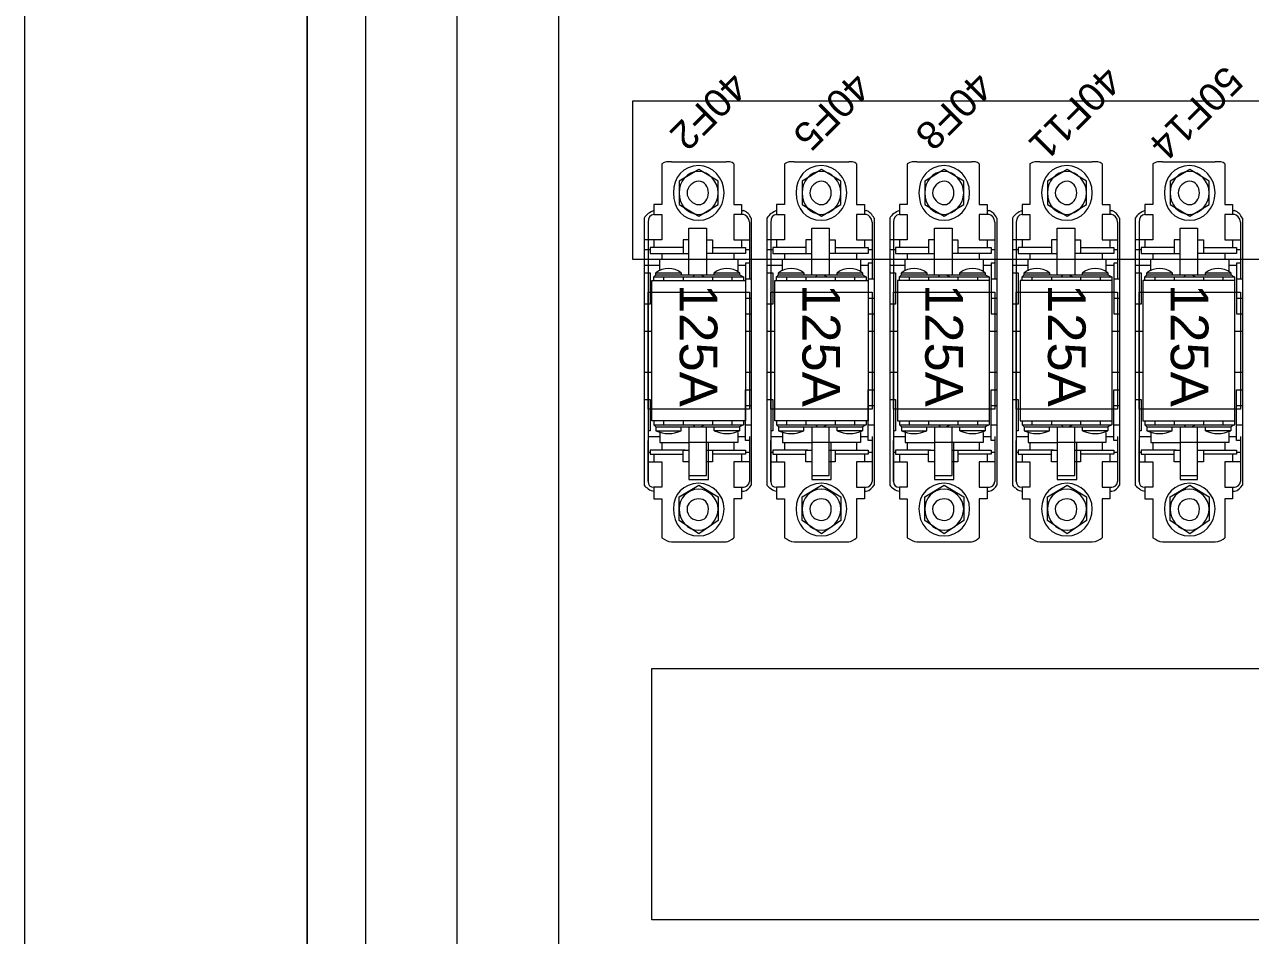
# Model space of a CAD drawing. Header units: millimetres. Extents: x 1004 to 59588, y 686 to 38112.
# Drawn here: x 27210.8 to 27580.8, y 7908 to 8182.9 of the extents above; entities that cross this region are included whole.
import ezdxf

# ---------------------------------------------------------------- set-up
doc = ezdxf.new("R2010")
doc.units = ezdxf.units.MM
doc.layers.add('PDF10_Geometry', color=7, linetype='Continuous')
doc.layers.add('PDF10_Text', color=7, linetype='Continuous')
doc.styles.add('PDF Arial', font='arial.ttf')

msp = doc.modelspace()

# ---------------------------------------------------------------- linework, layer by layer
at = {"layer": 'PDF10_Geometry', "lineweight": 0}
msp.add_lwpolyline([(27296.05, 6609.73), (28421.93, 6609.73), (28421.93, 6705.61), (28421.93, 8520.31), (27296.05, 8520.31), (27296.05, 6705.61), (27296.05, 8520.31), (28421.93, 8520.31), (28421.93, 6705.61), (27296.05, 6705.61), (28421.93, 6705.61), (27296.05, 6705.61), (27296.05, 6609.73), (27296.05, 6705.61)], dxfattribs=at)
for points in [[(27313.69, 6724.43), (28403.69, 6724.43), (28403.69, 8501.49), (27313.69, 8501.49)], [(28371.93, 8470.9), (28371.93, 6751.49), (27341.34, 6751.49), (27341.34, 8470.9)], [(27371.93, 7754.43), (27921.93, 7754.43), (27921.93, 8455.61), (27371.93, 8455.61)], [(27394.28, 8112.08), (27921.93, 8112.08), (27921.93, 8159.73), (27394.28, 8159.73)]]:
    msp.add_lwpolyline(points, close=True, dxfattribs=at)
at = {"layer": 'PDF10_Geometry', "lineweight": 18}
for points in [[(27210.75, 8451.49), (27210.75, 6770.31)], [(27403.1, 8140.9), (27403.1, 8128.55), (27400.75, 8128.55), (27400.75, 8125.61), (27403.1, 8125.61), (27403.1, 8117.96), (27397.81, 8117.96)], [(27406.05, 8141.49), (27422.52, 8141.49)], [(27424.87, 8140.9), (27424.87, 8128.55), (27427.22, 8128.55), (27427.22, 8125.61)], [(27440.16, 8140.9), (27440.16, 8128.55), (27437.81, 8128.55), (27437.81, 8125.61), (27440.16, 8125.61), (27440.16, 8117.96), (27434.87, 8117.96)], [(27443.1, 8141.49), (27459.58, 8141.49)], [(27461.93, 8140.9), (27461.93, 8128.55), (27464.28, 8128.55), (27464.28, 8125.61)], [(27477.22, 8140.9), (27477.22, 8128.55), (27474.87, 8128.55), (27474.87, 8125.61), (27477.22, 8125.61), (27477.22, 8117.96), (27471.93, 8117.96)], [(27480.16, 8141.49), (27496.63, 8141.49)], [(27498.99, 8140.9), (27498.99, 8128.55), (27501.34, 8128.55), (27501.34, 8125.61)], [(27514.28, 8140.9), (27514.28, 8128.55), (27511.93, 8128.55), (27511.93, 8125.61), (27514.28, 8125.61), (27514.28, 8117.96), (27508.99, 8117.96)], [(27517.22, 8141.49), (27533.1, 8141.49)], [(27536.05, 8140.9), (27536.05, 8128.55), (27538.4, 8128.55), (27538.4, 8125.61)], [(27551.34, 8140.9), (27551.34, 8128.55), (27548.99, 8128.55), (27548.99, 8125.61), (27551.34, 8125.61), (27551.34, 8117.96), (27546.05, 8117.96)], [(27554.28, 8141.49), (27570.16, 8141.49)], [(27573.1, 8140.9), (27573.1, 8128.55), (27575.46, 8128.55), (27575.46, 8125.61)], [(27397.81, 8124.43), (27397.81, 8107.96), (27397.81, 8082.08), (27397.81, 8043.84)], [(27400.75, 8126.78), (27400.75, 8126.78)], [(27427.81, 8125.61), (27424.87, 8125.61), (27424.87, 8117.96), (27429.58, 8117.96)], [(27427.22, 8126.78), (27427.81, 8126.78)], [(27427.81, 8125.61), (27427.81, 8125.61)], [(27430.16, 8124.43), (27430.16, 8082.08), (27430.16, 8043.84)], [(27434.87, 8124.43), (27434.87, 8107.96), (27434.87, 8082.08), (27434.87, 8043.84)], [(27437.81, 8126.78), (27437.81, 8126.78)], [(27464.87, 8125.61), (27461.93, 8125.61), (27461.93, 8117.96), (27466.63, 8117.96)], [(27464.28, 8126.78), (27464.87, 8126.78)], [(27464.87, 8125.61), (27464.87, 8125.61)], [(27467.22, 8124.43), (27467.22, 8082.08), (27467.22, 8043.84)], [(27471.93, 8124.43), (27471.93, 8107.96), (27471.93, 8082.08), (27471.93, 8043.84)], [(27474.87, 8126.78), (27474.87, 8126.78)], [(27501.93, 8125.61), (27498.99, 8125.61), (27498.99, 8117.96), (27503.69, 8117.96)], [(27501.34, 8126.78), (27501.93, 8126.78)], [(27501.93, 8125.61), (27501.93, 8125.61)], [(27504.28, 8124.43), (27504.28, 8082.08), (27504.28, 8043.84)], [(27508.99, 8124.43), (27508.99, 8107.96), (27508.99, 8082.08), (27508.99, 8043.84)], [(27511.93, 8126.78), (27511.93, 8126.78)], [(27538.99, 8125.61), (27536.05, 8125.61), (27536.05, 8117.96), (27540.75, 8117.96)], [(27538.4, 8126.78), (27538.99, 8126.78)], [(27538.99, 8125.61), (27538.99, 8125.61)], [(27541.34, 8124.43), (27541.34, 8082.08), (27541.34, 8043.84)], [(27546.05, 8124.43), (27546.05, 8107.96), (27546.05, 8082.08), (27546.05, 8043.84)], [(27548.99, 8126.78), (27548.99, 8126.78)], [(27576.05, 8125.61), (27573.1, 8125.61), (27573.1, 8117.96), (27577.81, 8117.96)], [(27575.46, 8126.78), (27576.05, 8126.78)], [(27576.05, 8125.61), (27576.05, 8125.61)], [(27578.4, 8124.43), (27578.4, 8082.08), (27578.4, 8043.84)], [(27398.99, 8123.25), (27398.99, 8117.96)], [(27411.34, 8107.37), (27411.34, 8121.49), (27416.63, 8121.49), (27416.63, 8107.37)], [(27429.58, 8123.25), (27429.58, 8106.2)], [(27436.05, 8123.25), (27436.05, 8117.96)], [(27448.4, 8107.37), (27448.4, 8121.49), (27453.69, 8121.49), (27453.69, 8107.37)], [(27466.63, 8123.25), (27466.63, 8106.2)], [(27473.1, 8123.25), (27473.1, 8117.96)], [(27485.46, 8107.37), (27485.46, 8121.49), (27490.75, 8121.49), (27490.75, 8107.37)], [(27503.69, 8123.25), (27503.69, 8106.2)], [(27510.16, 8123.25), (27510.16, 8117.96)], [(27522.52, 8107.37), (27522.52, 8121.49), (27527.81, 8121.49), (27527.81, 8107.37)], [(27540.75, 8123.25), (27540.75, 8106.2)], [(27547.22, 8123.25), (27547.22, 8117.96)], [(27559.58, 8107.37), (27559.58, 8121.49), (27564.87, 8121.49), (27564.87, 8107.37)], [(27577.81, 8123.25), (27577.81, 8106.2)], [(27400.75, 8117.96), (27400.75, 8115.61)], [(27411.34, 8117.96), (27409.58, 8117.96), (27409.58, 8113.84)], [(27416.63, 8117.96), (27418.4, 8117.96), (27418.4, 8113.84)], [(27427.22, 8117.96), (27427.22, 8115.61)], [(27437.81, 8117.96), (27437.81, 8115.61)], [(27448.4, 8117.96), (27446.63, 8117.96), (27446.63, 8113.84)], [(27453.69, 8117.96), (27455.46, 8117.96), (27455.46, 8113.84)], [(27464.28, 8117.96), (27464.28, 8115.61)], [(27474.87, 8117.96), (27474.87, 8115.61)], [(27485.46, 8117.96), (27483.69, 8117.96), (27483.69, 8113.84)], [(27490.75, 8117.96), (27492.52, 8117.96), (27492.52, 8113.84)], [(27501.34, 8117.96), (27501.34, 8115.61)], [(27511.93, 8117.96), (27511.93, 8115.61)], [(27522.52, 8117.96), (27520.75, 8117.96), (27520.75, 8113.84)], [(27527.81, 8117.96), (27529.58, 8117.96), (27529.58, 8113.84)], [(27538.4, 8117.96), (27538.4, 8115.61)], [(27548.99, 8117.96), (27548.99, 8115.61)], [(27559.58, 8117.96), (27557.81, 8117.96), (27557.81, 8113.84)], [(27564.87, 8117.96), (27566.63, 8117.96), (27566.63, 8113.84)], [(27575.46, 8117.96), (27575.46, 8115.61)], [(27397.81, 8115.02), (27399.58, 8115.02)], [(27409.58, 8115.61), (27399.58, 8115.61), (27399.58, 8113.84), (27411.34, 8113.84)], [(27403.1, 8113.84), (27403.1, 8112.08)], [(27418.4, 8115.61), (27428.4, 8115.61), (27428.4, 8113.84), (27416.63, 8113.84)], [(27424.87, 8113.84), (27424.87, 8112.08)], [(27428.4, 8115.02), (27429.58, 8115.02)], [(27434.87, 8115.02), (27436.63, 8115.02)], [(27446.63, 8115.61), (27436.63, 8115.61), (27436.63, 8113.84), (27448.4, 8113.84)], [(27440.16, 8113.84), (27440.16, 8112.08)], [(27455.46, 8115.61), (27465.46, 8115.61), (27465.46, 8113.84), (27453.69, 8113.84)], [(27461.93, 8113.84), (27461.93, 8112.08)], [(27465.46, 8115.02), (27466.63, 8115.02)], [(27471.93, 8115.02), (27473.69, 8115.02)], [(27483.69, 8115.61), (27473.69, 8115.61), (27473.69, 8113.84), (27485.46, 8113.84)], [(27477.22, 8113.84), (27477.22, 8112.08)], [(27492.52, 8115.61), (27502.52, 8115.61), (27502.52, 8113.84), (27490.75, 8113.84)], [(27498.99, 8113.84), (27498.99, 8112.08)], [(27502.52, 8115.02), (27503.69, 8115.02)], [(27508.99, 8115.02), (27510.75, 8115.02)], [(27520.75, 8115.61), (27510.75, 8115.61), (27510.75, 8113.84), (27522.52, 8113.84)], [(27514.28, 8113.84), (27514.28, 8112.08)], [(27529.58, 8115.61), (27539.58, 8115.61), (27539.58, 8113.84), (27527.81, 8113.84)], [(27536.05, 8113.84), (27536.05, 8112.08)], [(27539.58, 8115.02), (27540.75, 8115.02)], [(27546.05, 8115.02), (27547.81, 8115.02)], [(27557.81, 8115.61), (27547.81, 8115.61), (27547.81, 8113.84), (27559.58, 8113.84)], [(27551.34, 8113.84), (27551.34, 8112.08)], [(27566.63, 8115.61), (27576.63, 8115.61), (27576.63, 8113.84), (27564.87, 8113.84)], [(27573.1, 8113.84), (27573.1, 8112.08)], [(27576.63, 8115.02), (27577.81, 8115.02)], [(27397.81, 8110.31), (27402.52, 8110.31)], [(27402.52, 8108.55), (27402.52, 8112.08), (27411.34, 8112.08)], [(27416.63, 8112.08), (27426.05, 8112.08), (27426.05, 8108.55)], [(27426.05, 8110.31), (27428.4, 8110.31)], [(27429.58, 8110.9), (27428.4, 8110.9), (27428.4, 8095.61), (27430.16, 8095.61)], [(27434.87, 8110.31), (27439.58, 8110.31)], [(27439.58, 8108.55), (27439.58, 8112.08), (27448.4, 8112.08)], [(27453.69, 8112.08), (27463.1, 8112.08), (27463.1, 8108.55)], [(27463.1, 8110.31), (27465.46, 8110.31)], [(27466.63, 8110.9), (27465.46, 8110.9), (27465.46, 8095.61), (27467.22, 8095.61)], [(27471.93, 8110.31), (27476.63, 8110.31)], [(27476.63, 8108.55), (27476.63, 8112.08), (27485.46, 8112.08)], [(27490.75, 8112.08), (27500.16, 8112.08), (27500.16, 8108.55)], [(27500.16, 8110.31), (27502.52, 8110.31)], [(27503.69, 8110.9), (27502.52, 8110.9), (27502.52, 8095.61), (27504.28, 8095.61)], [(27508.99, 8110.31), (27513.69, 8110.31)], [(27513.69, 8108.55), (27513.69, 8112.08), (27522.52, 8112.08)], [(27527.81, 8112.08), (27537.22, 8112.08), (27537.22, 8108.55)], [(27537.22, 8110.31), (27539.58, 8110.31)], [(27540.75, 8110.9), (27539.58, 8110.9), (27539.58, 8095.61), (27541.34, 8095.61)], [(27546.05, 8110.31), (27550.75, 8110.31)], [(27550.75, 8108.55), (27550.75, 8112.08), (27559.58, 8112.08)], [(27564.87, 8112.08), (27574.28, 8112.08), (27574.28, 8108.55)], [(27574.28, 8110.31), (27576.63, 8110.31)], [(27577.81, 8110.9), (27576.63, 8110.9), (27576.63, 8095.61), (27578.4, 8095.61)], [(27397.81, 8107.96), (27399.58, 8107.96), (27399.58, 8098.55), (27397.81, 8098.55)], [(27400.75, 8105.61), (27400.75, 8106.78), (27401.34, 8107.37), (27401.34, 8107.96), (27408.99, 8107.96), (27408.99, 8107.37)], [(27400.75, 8106.78), (27427.81, 8106.78)], [(27401.34, 8107.37), (27426.63, 8107.37)], [(27403.69, 8106.78), (27403.69, 8105.61)], [(27409.58, 8106.78), (27409.58, 8105.61)], [(27412.52, 8106.78), (27413.1, 8107.37)], [(27414.87, 8107.37), (27416.05, 8106.78)], [(27418.4, 8106.78), (27418.4, 8105.61)], [(27418.99, 8107.37), (27418.99, 8107.96), (27426.63, 8107.96), (27426.63, 8107.37), (27427.81, 8106.78), (27427.81, 8105.61)], [(27424.28, 8106.78), (27424.28, 8105.61)], [(27428.4, 8106.2), (27430.16, 8106.2)], [(27434.87, 8107.96), (27436.63, 8107.96), (27436.63, 8098.55), (27434.87, 8098.55)], [(27437.81, 8105.61), (27437.81, 8106.78), (27438.4, 8107.37), (27438.4, 8107.96), (27446.05, 8107.96), (27446.05, 8107.37)], [(27437.81, 8106.78), (27464.87, 8106.78)], [(27438.4, 8107.37), (27463.69, 8107.37)], [(27440.75, 8106.78), (27440.75, 8105.61)], [(27446.63, 8106.78), (27446.63, 8105.61)], [(27449.58, 8106.78), (27450.16, 8107.37)], [(27451.93, 8107.37), (27453.1, 8106.78)], [(27455.46, 8106.78), (27455.46, 8105.61)], [(27456.05, 8107.37), (27456.05, 8107.96), (27463.69, 8107.96), (27463.69, 8107.37), (27464.87, 8106.78), (27464.87, 8105.61)], [(27461.34, 8106.78), (27461.34, 8105.61)], [(27465.46, 8106.2), (27467.22, 8106.2)], [(27471.93, 8107.96), (27473.69, 8107.96), (27473.69, 8098.55), (27471.93, 8098.55)], [(27501.93, 8105.61), (27474.28, 8105.61), (27474.28, 8082.08), (27474.28, 8063.25), (27501.93, 8063.25)], [(27474.87, 8105.61), (27474.87, 8106.78), (27475.46, 8107.37), (27475.46, 8107.96), (27483.1, 8107.96), (27483.1, 8107.37)], [(27474.87, 8106.78), (27501.93, 8106.78), (27501.93, 8105.61), (27501.93, 8082.08), (27501.93, 8063.25), (27501.93, 8062.08), (27500.75, 8061.49), (27500.75, 8060.31), (27493.1, 8060.31), (27493.1, 8061.49)], [(27475.46, 8107.37), (27500.75, 8107.37)], [(27477.81, 8106.78), (27477.81, 8105.61)], [(27483.69, 8106.78), (27483.69, 8105.61)], [(27486.63, 8106.78), (27487.22, 8107.37)], [(27488.99, 8107.37), (27490.16, 8106.78)], [(27492.52, 8106.78), (27492.52, 8105.61)], [(27493.1, 8107.37), (27493.1, 8107.96), (27500.75, 8107.96), (27500.75, 8107.37), (27501.93, 8106.78)], [(27498.4, 8106.78), (27498.4, 8105.61)], [(27502.52, 8106.2), (27504.28, 8106.2)], [(27508.99, 8107.96), (27510.75, 8107.96), (27510.75, 8098.55), (27508.99, 8098.55)], [(27538.99, 8105.61), (27511.34, 8105.61), (27511.34, 8082.08), (27511.34, 8063.25), (27538.99, 8063.25)], [(27511.93, 8105.61), (27511.93, 8106.78), (27512.52, 8107.37), (27512.52, 8107.96), (27520.16, 8107.96), (27520.16, 8107.37)], [(27511.93, 8106.78), (27538.99, 8106.78), (27538.99, 8105.61), (27538.99, 8082.08), (27538.99, 8063.25), (27538.99, 8062.08), (27537.81, 8061.49), (27537.81, 8060.31), (27530.16, 8060.31), (27530.16, 8061.49)], [(27512.52, 8107.37), (27537.81, 8107.37)], [(27514.87, 8106.78), (27514.87, 8105.61)], [(27520.75, 8106.78), (27520.75, 8105.61)], [(27523.69, 8106.78), (27524.28, 8107.37)], [(27526.05, 8107.37), (27527.22, 8106.78)], [(27529.58, 8106.78), (27529.58, 8105.61)], [(27530.16, 8107.37), (27530.16, 8107.96), (27537.81, 8107.96), (27537.81, 8107.37), (27538.99, 8106.78)], [(27535.46, 8106.78), (27535.46, 8105.61)], [(27539.58, 8106.2), (27541.34, 8106.2)], [(27546.05, 8107.96), (27547.81, 8107.96), (27547.81, 8098.55), (27546.05, 8098.55)], [(27576.05, 8105.61), (27548.4, 8105.61), (27548.4, 8082.08), (27548.4, 8063.25), (27576.05, 8063.25)], [(27548.99, 8105.61), (27548.99, 8106.78), (27549.58, 8107.37), (27549.58, 8107.96), (27557.22, 8107.96), (27557.22, 8107.37)], [(27548.99, 8106.78), (27576.05, 8106.78), (27576.05, 8105.61), (27576.05, 8082.08), (27576.05, 8063.25), (27576.05, 8062.08), (27574.87, 8061.49), (27574.87, 8060.31), (27567.22, 8060.31), (27567.22, 8061.49)], [(27549.58, 8107.37), (27574.87, 8107.37)], [(27551.93, 8106.78), (27551.93, 8105.61)], [(27557.81, 8106.78), (27557.81, 8105.61)], [(27560.75, 8106.78), (27561.34, 8107.37)], [(27563.1, 8107.37), (27564.28, 8106.78)], [(27566.63, 8106.78), (27566.63, 8105.61)], [(27567.22, 8107.37), (27567.22, 8107.96), (27574.87, 8107.96), (27574.87, 8107.37), (27576.05, 8106.78)], [(27572.52, 8106.78), (27572.52, 8105.61)], [(27576.63, 8106.2), (27578.4, 8106.2)], [(27428.4, 8100.31), (27430.16, 8100.31)], [(27465.46, 8100.31), (27467.22, 8100.31)], [(27502.52, 8100.31), (27504.28, 8100.31)], [(27539.58, 8100.31), (27541.34, 8100.31)], [(27576.63, 8100.31), (27578.4, 8100.31)], [(27397.81, 8090.31), (27400.16, 8090.31)], [(27428.4, 8090.31), (27430.16, 8090.31)], [(27434.87, 8090.31), (27437.22, 8090.31)], [(27465.46, 8090.31), (27467.22, 8090.31)], [(27471.93, 8090.31), (27474.28, 8090.31)], [(27501.93, 8090.31), (27504.28, 8090.31)], [(27508.99, 8090.31), (27511.34, 8090.31)], [(27538.99, 8090.31), (27541.34, 8090.31)], [(27546.05, 8090.31), (27548.4, 8090.31)], [(27576.05, 8090.31), (27578.4, 8090.31)], [(27397.81, 8077.96), (27400.16, 8077.96)], [(27428.4, 8077.96), (27430.16, 8077.96)], [(27434.87, 8077.96), (27437.22, 8077.96)], [(27465.46, 8077.96), (27467.22, 8077.96)], [(27471.93, 8077.96), (27474.28, 8077.96)], [(27501.93, 8077.96), (27504.28, 8077.96)], [(27508.99, 8077.96), (27511.34, 8077.96)], [(27538.99, 8077.96), (27541.34, 8077.96)], [(27546.05, 8077.96), (27548.4, 8077.96)], [(27576.05, 8077.96), (27578.4, 8077.96)], [(27429.58, 8057.37), (27428.4, 8057.37), (27428.4, 8072.67), (27430.16, 8072.67)], [(27466.63, 8057.37), (27465.46, 8057.37), (27465.46, 8072.67), (27467.22, 8072.67)], [(27503.69, 8057.37), (27502.52, 8057.37), (27502.52, 8072.67), (27504.28, 8072.67)], [(27540.75, 8057.37), (27539.58, 8057.37), (27539.58, 8072.67), (27541.34, 8072.67)], [(27577.81, 8057.37), (27576.63, 8057.37), (27576.63, 8072.67), (27578.4, 8072.67)], [(27397.81, 8069.73), (27399.58, 8069.73), (27399.58, 8060.31), (27398.99, 8060.31), (27398.99, 8045.02), (27398.99, 8057.37)], [(27434.87, 8069.73), (27436.63, 8069.73), (27436.63, 8060.31), (27436.05, 8060.31), (27436.05, 8045.02), (27436.05, 8057.37)], [(27471.93, 8069.73), (27473.69, 8069.73), (27473.69, 8060.31), (27473.1, 8060.31), (27473.1, 8045.02), (27473.1, 8057.37)], [(27508.99, 8069.73), (27510.75, 8069.73), (27510.75, 8060.31), (27510.16, 8060.31), (27510.16, 8045.02), (27510.16, 8057.37)], [(27546.05, 8069.73), (27547.81, 8069.73), (27547.81, 8060.31), (27547.22, 8060.31), (27547.22, 8045.02), (27547.22, 8057.37)], [(27428.4, 8067.96), (27430.16, 8067.96)], [(27465.46, 8067.96), (27467.22, 8067.96)], [(27502.52, 8067.96), (27504.28, 8067.96)], [(27539.58, 8067.96), (27541.34, 8067.96)], [(27576.63, 8067.96), (27578.4, 8067.96)], [(27400.75, 8063.25), (27400.75, 8062.08), (27401.34, 8061.49), (27426.63, 8061.49)], [(27400.75, 8062.08), (27427.81, 8062.08)], [(27401.34, 8061.49), (27401.34, 8060.31), (27408.99, 8060.31), (27408.99, 8061.49)], [(27403.69, 8063.25), (27403.69, 8062.08)], [(27409.58, 8063.25), (27409.58, 8062.08)], [(27411.34, 8061.49), (27411.34, 8046.78), (27416.63, 8046.78), (27416.63, 8061.49)], [(27412.52, 8062.08), (27413.1, 8061.49)], [(27414.87, 8061.49), (27416.05, 8062.08)], [(27418.4, 8063.25), (27418.4, 8062.08)], [(27427.81, 8063.25), (27427.81, 8062.08), (27426.63, 8061.49), (27426.63, 8060.31), (27418.99, 8060.31), (27418.99, 8061.49)], [(27424.28, 8063.25), (27424.28, 8062.08)], [(27428.4, 8062.08), (27430.16, 8062.08)], [(27437.81, 8063.25), (27437.81, 8062.08), (27438.4, 8061.49), (27463.69, 8061.49)], [(27437.81, 8062.08), (27464.87, 8062.08)], [(27438.4, 8061.49), (27438.4, 8060.31), (27446.05, 8060.31), (27446.05, 8061.49)], [(27440.75, 8063.25), (27440.75, 8062.08)], [(27446.63, 8063.25), (27446.63, 8062.08)], [(27448.4, 8061.49), (27448.4, 8046.78), (27453.69, 8046.78), (27453.69, 8061.49)], [(27449.58, 8062.08), (27450.16, 8061.49)], [(27451.93, 8061.49), (27453.1, 8062.08)], [(27455.46, 8063.25), (27455.46, 8062.08)], [(27464.87, 8063.25), (27464.87, 8062.08), (27463.69, 8061.49), (27463.69, 8060.31), (27456.05, 8060.31), (27456.05, 8061.49)], [(27461.34, 8063.25), (27461.34, 8062.08)], [(27465.46, 8062.08), (27467.22, 8062.08)], [(27474.87, 8063.25), (27474.87, 8062.08), (27475.46, 8061.49), (27500.75, 8061.49)], [(27474.87, 8062.08), (27501.93, 8062.08)], [(27475.46, 8061.49), (27475.46, 8060.31), (27483.1, 8060.31), (27483.1, 8061.49)], [(27477.81, 8063.25), (27477.81, 8062.08)], [(27483.69, 8063.25), (27483.69, 8062.08)], [(27485.46, 8061.49), (27485.46, 8046.78), (27490.75, 8046.78), (27490.75, 8061.49)], [(27486.63, 8062.08), (27487.22, 8061.49)], [(27488.99, 8061.49), (27490.16, 8062.08)], [(27492.52, 8063.25), (27492.52, 8062.08)], [(27498.4, 8063.25), (27498.4, 8062.08)], [(27502.52, 8062.08), (27504.28, 8062.08)], [(27511.93, 8063.25), (27511.93, 8062.08), (27512.52, 8061.49), (27537.81, 8061.49)], [(27511.93, 8062.08), (27538.99, 8062.08)], [(27512.52, 8061.49), (27512.52, 8060.31), (27520.16, 8060.31), (27520.16, 8061.49)], [(27514.87, 8063.25), (27514.87, 8062.08)], [(27520.75, 8063.25), (27520.75, 8062.08)], [(27522.52, 8061.49), (27522.52, 8046.78), (27527.81, 8046.78), (27527.81, 8061.49)], [(27523.69, 8062.08), (27524.28, 8061.49)], [(27526.05, 8061.49), (27527.22, 8062.08)], [(27529.58, 8063.25), (27529.58, 8062.08)], [(27535.46, 8063.25), (27535.46, 8062.08)], [(27539.58, 8062.08), (27541.34, 8062.08)], [(27548.99, 8063.25), (27548.99, 8062.08), (27549.58, 8061.49), (27574.87, 8061.49)], [(27548.99, 8062.08), (27576.05, 8062.08)], [(27549.58, 8061.49), (27549.58, 8060.31), (27557.22, 8060.31), (27557.22, 8061.49)], [(27551.93, 8063.25), (27551.93, 8062.08)], [(27557.81, 8063.25), (27557.81, 8062.08)], [(27559.58, 8061.49), (27559.58, 8046.78), (27564.87, 8046.78), (27564.87, 8061.49)], [(27560.75, 8062.08), (27561.34, 8061.49)], [(27563.1, 8061.49), (27564.28, 8062.08)], [(27566.63, 8063.25), (27566.63, 8062.08)], [(27572.52, 8063.25), (27572.52, 8062.08)], [(27576.63, 8062.08), (27578.4, 8062.08)], [(27398.99, 8058.55), (27402.52, 8058.55)], [(27402.52, 8059.73), (27402.52, 8056.78), (27411.34, 8056.78), (27411.34, 8045.61), (27417.22, 8045.61), (27417.22, 8056.78), (27411.34, 8056.78)], [(27426.05, 8059.73), (27426.05, 8056.78), (27416.63, 8056.78)], [(27426.05, 8058.55), (27428.4, 8058.55)], [(27429.58, 8058.55), (27429.58, 8045.02)], [(27436.05, 8058.55), (27439.58, 8058.55)], [(27439.58, 8059.73), (27439.58, 8056.78), (27448.4, 8056.78), (27448.4, 8045.61), (27454.28, 8045.61), (27454.28, 8056.78), (27448.4, 8056.78)], [(27463.1, 8059.73), (27463.1, 8056.78), (27453.69, 8056.78)], [(27463.1, 8058.55), (27465.46, 8058.55)], [(27466.63, 8058.55), (27466.63, 8045.02)], [(27473.1, 8058.55), (27476.63, 8058.55)], [(27476.63, 8059.73), (27476.63, 8056.78), (27485.46, 8056.78), (27485.46, 8045.61), (27491.34, 8045.61), (27491.34, 8056.78), (27485.46, 8056.78)], [(27500.16, 8059.73), (27500.16, 8056.78), (27490.75, 8056.78)], [(27500.16, 8058.55), (27502.52, 8058.55)], [(27503.69, 8058.55), (27503.69, 8045.02)], [(27510.16, 8058.55), (27513.69, 8058.55)], [(27513.69, 8059.73), (27513.69, 8056.78), (27522.52, 8056.78), (27522.52, 8045.61), (27528.4, 8045.61), (27528.4, 8056.78), (27522.52, 8056.78)], [(27537.22, 8059.73), (27537.22, 8056.78), (27527.81, 8056.78)], [(27537.22, 8058.55), (27539.58, 8058.55)], [(27540.75, 8058.55), (27540.75, 8045.02)], [(27547.22, 8058.55), (27550.75, 8058.55)], [(27550.75, 8059.73), (27550.75, 8056.78), (27559.58, 8056.78), (27559.58, 8045.61), (27564.87, 8045.61), (27564.87, 8056.78)], [(27574.28, 8059.73), (27574.28, 8056.78), (27564.87, 8056.78), (27559.58, 8056.78)], [(27574.28, 8058.55), (27576.63, 8058.55)], [(27577.81, 8058.55), (27577.81, 8045.02)], [(27398.99, 8053.84), (27399.58, 8053.84)], [(27410.16, 8054.43), (27399.58, 8054.43), (27399.58, 8053.25), (27409.58, 8053.25)], [(27403.1, 8056.78), (27403.1, 8054.43)], [(27411.34, 8050.9), (27409.58, 8050.9), (27409.58, 8054.43), (27411.34, 8054.43)], [(27416.63, 8054.43), (27418.4, 8054.43), (27418.4, 8050.9), (27416.63, 8050.9)], [(27418.4, 8054.43), (27428.4, 8054.43), (27428.4, 8053.25), (27418.4, 8053.25)], [(27424.87, 8056.78), (27424.87, 8054.43)], [(27428.4, 8053.84), (27429.58, 8053.84)], [(27436.05, 8053.84), (27436.63, 8053.84)], [(27447.22, 8054.43), (27436.63, 8054.43), (27436.63, 8053.25), (27446.63, 8053.25)], [(27440.16, 8056.78), (27440.16, 8054.43)], [(27448.4, 8050.9), (27446.63, 8050.9), (27446.63, 8054.43), (27448.4, 8054.43)], [(27453.69, 8054.43), (27455.46, 8054.43), (27455.46, 8050.9), (27453.69, 8050.9)], [(27455.46, 8054.43), (27465.46, 8054.43), (27465.46, 8053.25), (27455.46, 8053.25)], [(27461.93, 8056.78), (27461.93, 8054.43)], [(27465.46, 8053.84), (27466.63, 8053.84)], [(27473.1, 8053.84), (27473.69, 8053.84)], [(27484.28, 8054.43), (27473.69, 8054.43), (27473.69, 8053.25), (27483.69, 8053.25)], [(27477.22, 8056.78), (27477.22, 8054.43)], [(27485.46, 8050.9), (27483.69, 8050.9), (27483.69, 8054.43), (27485.46, 8054.43)], [(27490.75, 8054.43), (27492.52, 8054.43), (27492.52, 8050.9), (27490.75, 8050.9)], [(27492.52, 8054.43), (27502.52, 8054.43), (27502.52, 8053.25), (27492.52, 8053.25)], [(27498.99, 8056.78), (27498.99, 8054.43)], [(27502.52, 8053.84), (27503.69, 8053.84)], [(27510.16, 8053.84), (27510.75, 8053.84)], [(27521.34, 8054.43), (27510.75, 8054.43), (27510.75, 8053.25), (27520.75, 8053.25)], [(27514.28, 8056.78), (27514.28, 8054.43)], [(27522.52, 8050.9), (27520.75, 8050.9), (27520.75, 8054.43), (27522.52, 8054.43)], [(27527.81, 8054.43), (27529.58, 8054.43), (27529.58, 8050.9), (27527.81, 8050.9)], [(27529.58, 8054.43), (27539.58, 8054.43), (27539.58, 8053.25), (27529.58, 8053.25)], [(27536.05, 8056.78), (27536.05, 8054.43)], [(27539.58, 8053.84), (27540.75, 8053.84)], [(27547.22, 8053.84), (27547.81, 8053.84)], [(27558.4, 8054.43), (27547.81, 8054.43), (27547.81, 8053.25), (27557.81, 8053.25)], [(27551.34, 8056.78), (27551.34, 8054.43)], [(27559.58, 8050.9), (27557.81, 8050.9), (27557.81, 8054.43), (27559.58, 8054.43)], [(27564.87, 8054.43), (27566.63, 8054.43), (27566.63, 8050.9), (27564.87, 8050.9)], [(27566.63, 8054.43), (27576.63, 8054.43), (27576.63, 8053.25), (27566.63, 8053.25)], [(27573.1, 8056.78), (27573.1, 8054.43)], [(27576.63, 8053.84), (27577.81, 8053.84)], [(27398.99, 8050.9), (27403.1, 8050.9), (27403.1, 8043.25), (27400.75, 8043.25), (27400.75, 8039.73), (27403.1, 8039.73), (27403.1, 8027.96)], [(27400.75, 8053.25), (27400.75, 8050.9)], [(27429.58, 8050.9), (27424.87, 8050.9), (27424.87, 8043.25), (27427.81, 8043.25)], [(27427.22, 8053.25), (27427.22, 8050.9)], [(27436.05, 8050.9), (27440.16, 8050.9), (27440.16, 8043.25), (27437.81, 8043.25), (27437.81, 8039.73), (27440.16, 8039.73), (27440.16, 8027.96)], [(27437.81, 8053.25), (27437.81, 8050.9)], [(27466.63, 8050.9), (27461.93, 8050.9), (27461.93, 8043.25), (27464.87, 8043.25)], [(27464.28, 8053.25), (27464.28, 8050.9)], [(27473.1, 8050.9), (27477.22, 8050.9), (27477.22, 8043.25), (27474.87, 8043.25), (27474.87, 8039.73), (27477.22, 8039.73), (27477.22, 8027.96)], [(27474.87, 8053.25), (27474.87, 8050.9)], [(27503.69, 8050.9), (27498.99, 8050.9), (27498.99, 8043.25), (27501.93, 8043.25)], [(27501.34, 8053.25), (27501.34, 8050.9)], [(27510.16, 8050.9), (27514.28, 8050.9), (27514.28, 8043.25), (27511.93, 8043.25), (27511.93, 8039.73), (27514.28, 8039.73), (27514.28, 8027.96)], [(27511.93, 8053.25), (27511.93, 8050.9)], [(27540.75, 8050.9), (27536.05, 8050.9), (27536.05, 8043.25), (27538.99, 8043.25)], [(27538.4, 8053.25), (27538.4, 8050.9)], [(27547.22, 8050.9), (27551.34, 8050.9), (27551.34, 8043.25), (27548.99, 8043.25), (27548.99, 8039.73), (27551.34, 8039.73), (27551.34, 8027.96)], [(27548.99, 8053.25), (27548.99, 8050.9)], [(27577.81, 8050.9), (27573.1, 8050.9), (27573.1, 8043.25), (27576.05, 8043.25)], [(27575.46, 8053.25), (27575.46, 8050.9)], [(27400.75, 8043.25), (27400.75, 8043.25)], [(27427.22, 8043.25), (27427.22, 8039.73), (27424.87, 8039.73), (27424.87, 8027.96)], [(27437.81, 8043.25), (27437.81, 8043.25)], [(27464.28, 8043.25), (27464.28, 8039.73), (27461.93, 8039.73), (27461.93, 8027.96)], [(27474.87, 8043.25), (27474.87, 8043.25)], [(27501.34, 8043.25), (27501.34, 8039.73), (27498.99, 8039.73), (27498.99, 8027.96)], [(27511.93, 8043.25), (27511.93, 8043.25)], [(27538.4, 8043.25), (27538.4, 8039.73), (27536.05, 8039.73), (27536.05, 8027.96)], [(27548.99, 8043.25), (27548.99, 8043.25)], [(27575.46, 8043.25), (27575.46, 8039.73), (27573.1, 8039.73), (27573.1, 8027.96)], [(27400.75, 8042.08), (27400.75, 8042.08)], [(27427.22, 8042.08), (27427.81, 8042.08)], [(27437.81, 8042.08), (27437.81, 8042.08)], [(27464.28, 8042.08), (27464.87, 8042.08)], [(27474.87, 8042.08), (27474.87, 8042.08)], [(27501.34, 8042.08), (27501.93, 8042.08)], [(27511.93, 8042.08), (27511.93, 8042.08)], [(27538.4, 8042.08), (27538.99, 8042.08)], [(27548.99, 8042.08), (27548.99, 8042.08)], [(27575.46, 8042.08), (27576.05, 8042.08)], [(27406.05, 8026.78), (27422.52, 8026.78)], [(27443.1, 8026.78), (27459.58, 8026.78)], [(27480.16, 8026.78), (27496.63, 8026.78)], [(27517.22, 8026.78), (27533.1, 8026.78)], [(27554.28, 8026.78), (27570.16, 8026.78)]]:
    msp.add_lwpolyline(points, dxfattribs=at)
for points in [[(27408.4, 8128.55), (27414.28, 8125.02), (27420.16, 8128.55), (27420.16, 8135.61), (27414.28, 8139.14), (27408.4, 8135.61)], [(27445.46, 8128.55), (27451.34, 8125.02), (27457.22, 8128.55), (27457.22, 8135.61), (27451.34, 8139.14), (27445.46, 8135.61)], [(27482.52, 8128.55), (27488.4, 8125.02), (27494.28, 8128.55), (27494.28, 8135.61), (27488.4, 8139.14), (27482.52, 8135.61)], [(27519.58, 8128.55), (27525.46, 8125.02), (27531.34, 8128.55), (27531.34, 8135.61), (27525.46, 8139.14), (27519.58, 8135.61)], [(27556.63, 8128.55), (27562.52, 8125.02), (27568.4, 8128.55), (27568.4, 8135.61), (27562.52, 8139.14), (27556.63, 8135.61)], [(27400.16, 8063.25), (27400.16, 8082.08), (27400.16, 8105.61), (27428.4, 8105.61), (27428.4, 8082.08), (27428.4, 8063.25)], [(27437.22, 8063.25), (27437.22, 8082.08), (27437.22, 8105.61), (27465.46, 8105.61), (27465.46, 8082.08), (27465.46, 8063.25)], [(27398.99, 8066.78), (27398.99, 8102.08), (27429.58, 8102.08), (27429.58, 8066.78)], [(27436.05, 8066.78), (27436.05, 8102.08), (27466.63, 8102.08), (27466.63, 8066.78)], [(27473.1, 8066.78), (27473.1, 8102.08), (27503.69, 8102.08), (27503.69, 8066.78)], [(27510.16, 8066.78), (27510.16, 8102.08), (27540.75, 8102.08), (27540.75, 8066.78)], [(27547.22, 8066.78), (27547.22, 8102.08), (27577.81, 8102.08), (27577.81, 8066.78)], [(27408.4, 8033.25), (27408.4, 8040.31), (27414.28, 8043.84), (27420.16, 8040.31), (27420.16, 8033.25), (27414.28, 8029.14)], [(27445.46, 8033.25), (27445.46, 8040.31), (27451.34, 8043.84), (27457.22, 8040.31), (27457.22, 8033.25), (27451.34, 8029.14)], [(27482.52, 8033.25), (27482.52, 8040.31), (27488.4, 8043.84), (27494.28, 8040.31), (27494.28, 8033.25), (27488.4, 8029.14)], [(27519.58, 8033.25), (27519.58, 8040.31), (27525.46, 8043.84), (27531.34, 8040.31), (27531.34, 8033.25), (27525.46, 8029.14)], [(27556.63, 8033.25), (27556.63, 8040.31), (27562.52, 8043.84), (27568.4, 8040.31), (27568.4, 8033.25), (27562.52, 8029.14)], [(27400.16, 7912.67), (27400.16, 7988.55), (27780.75, 7988.55), (27780.75, 7912.67)]]:
    msp.add_lwpolyline(points, close=True, dxfattribs=at)
at = {"layer": 'PDF10_Geometry', "lineweight": 5}
for points in [[(27397.81, 8120.31), (27397.81, 8043.84)], [(27398.99, 8122.67), (27398.99, 8046.2)], [(27434.87, 8120.31), (27434.87, 8043.84)], [(27436.05, 8122.67), (27436.05, 8046.2)], [(27471.93, 8120.31), (27471.93, 8043.84)], [(27473.1, 8122.67), (27473.1, 8046.2)], [(27508.99, 8120.31), (27508.99, 8043.84)], [(27510.16, 8122.67), (27510.16, 8046.2)], [(27546.05, 8120.31), (27546.05, 8043.84)], [(27547.22, 8122.67), (27547.22, 8046.2)]]:
    msp.add_lwpolyline(points, dxfattribs=at)
at = {"layer": 'PDF10_Geometry', "lineweight": 18}
for centre in [(27405.16, 8068.16), (27422.81, 8068.16), (27442.22, 8068.16), (27459.87, 8068.16), (27479.28, 8068.16), (27496.93, 8068.16), (27516.34, 8068.16), (27533.99, 8068.16), (27553.4, 8068.16), (27571.05, 8068.16)]:
    msp.add_arc(centre, 8.73, 244.0108, 295.9892, dxfattribs=at)
for points in [[(27406.05, 8141.49), (27404.87, 8141.49), (27404.28, 8141.49), (27403.1, 8140.9)], [(27414.28, 8140.31), (27409.58, 8140.31), (27406.63, 8136.78), (27406.63, 8132.08)], [(27414.28, 8138.55), (27410.75, 8138.55), (27408.4, 8135.61), (27408.4, 8132.08)], [(27421.93, 8132.08), (27421.93, 8136.78), (27418.4, 8140.31), (27414.28, 8140.31)], [(27420.16, 8132.08), (27420.16, 8135.61), (27417.22, 8138.55), (27414.28, 8138.55)], [(27424.87, 8140.9), (27424.28, 8141.49), (27423.1, 8141.49), (27422.52, 8141.49)], [(27443.1, 8141.49), (27441.93, 8141.49), (27441.34, 8141.49), (27440.16, 8140.9)], [(27451.34, 8140.31), (27446.63, 8140.31), (27443.69, 8136.78), (27443.69, 8132.08)], [(27451.34, 8138.55), (27447.81, 8138.55), (27445.46, 8135.61), (27445.46, 8132.08)], [(27458.99, 8132.08), (27458.99, 8136.78), (27455.46, 8140.31), (27451.34, 8140.31)], [(27457.22, 8132.08), (27457.22, 8135.61), (27454.28, 8138.55), (27451.34, 8138.55)], [(27461.93, 8140.9), (27461.34, 8141.49), (27460.16, 8141.49), (27459.58, 8141.49)], [(27480.16, 8141.49), (27478.99, 8141.49), (27478.4, 8141.49), (27477.22, 8140.9)], [(27488.4, 8140.31), (27483.69, 8140.31), (27480.75, 8136.78), (27480.75, 8132.08)], [(27488.4, 8138.55), (27484.87, 8138.55), (27482.52, 8135.61), (27482.52, 8132.08)], [(27496.05, 8132.08), (27496.05, 8136.78), (27492.52, 8140.31), (27488.4, 8140.31)], [(27494.28, 8132.08), (27494.28, 8135.61), (27491.34, 8138.55), (27488.4, 8138.55)], [(27498.99, 8140.9), (27498.4, 8141.49), (27497.22, 8141.49), (27496.63, 8141.49)], [(27517.22, 8141.49), (27516.05, 8141.49), (27515.46, 8141.49), (27514.28, 8140.9)], [(27525.46, 8140.31), (27520.75, 8140.31), (27517.81, 8136.78), (27517.81, 8132.08)], [(27525.46, 8138.55), (27521.93, 8138.55), (27519.58, 8135.61), (27519.58, 8132.08)], [(27533.1, 8132.08), (27533.1, 8136.78), (27529.58, 8140.31), (27525.46, 8140.31)], [(27531.34, 8132.08), (27531.34, 8135.61), (27528.4, 8138.55), (27525.46, 8138.55)], [(27536.05, 8140.9), (27535.46, 8141.49), (27534.28, 8141.49), (27533.1, 8141.49)], [(27554.28, 8141.49), (27553.1, 8141.49), (27552.52, 8141.49), (27551.34, 8140.9)], [(27562.52, 8140.31), (27557.81, 8140.31), (27554.87, 8136.78), (27554.87, 8132.08)], [(27562.52, 8138.55), (27558.99, 8138.55), (27556.63, 8135.61), (27556.63, 8132.08)], [(27570.16, 8132.08), (27570.16, 8136.78), (27566.63, 8140.31), (27562.52, 8140.31)], [(27568.4, 8132.08), (27568.4, 8135.61), (27565.46, 8138.55), (27562.52, 8138.55)], [(27573.1, 8140.9), (27572.52, 8141.49), (27571.34, 8141.49), (27570.16, 8141.49)], [(27414.28, 8135.61), (27412.52, 8135.61), (27410.75, 8133.84), (27410.75, 8132.08)], [(27417.22, 8132.08), (27417.22, 8133.84), (27416.05, 8135.61), (27414.28, 8135.61)], [(27451.34, 8135.61), (27449.58, 8135.61), (27447.81, 8133.84), (27447.81, 8132.08)], [(27454.28, 8132.08), (27454.28, 8133.84), (27453.1, 8135.61), (27451.34, 8135.61)], [(27488.4, 8135.61), (27486.63, 8135.61), (27484.87, 8133.84), (27484.87, 8132.08)], [(27491.34, 8132.08), (27491.34, 8133.84), (27490.16, 8135.61), (27488.4, 8135.61)], [(27525.46, 8135.61), (27523.69, 8135.61), (27521.93, 8133.84), (27521.93, 8132.08)], [(27528.4, 8132.08), (27528.4, 8133.84), (27527.22, 8135.61), (27525.46, 8135.61)], [(27562.52, 8135.61), (27560.75, 8135.61), (27558.99, 8133.84), (27558.99, 8132.08)], [(27565.46, 8132.08), (27565.46, 8133.84), (27564.28, 8135.61), (27562.52, 8135.61)], [(27406.63, 8132.08), (27406.63, 8127.37), (27409.58, 8123.84), (27414.28, 8123.84)], [(27408.4, 8132.08), (27408.4, 8128.55), (27410.75, 8125.61), (27414.28, 8125.61)], [(27410.75, 8132.08), (27410.75, 8130.31), (27412.52, 8128.55), (27414.28, 8128.55)], [(27414.28, 8125.61), (27417.22, 8125.61), (27420.16, 8128.55), (27420.16, 8132.08)], [(27414.28, 8123.84), (27418.4, 8123.84), (27421.93, 8127.37), (27421.93, 8132.08)], [(27414.28, 8128.55), (27416.05, 8128.55), (27417.22, 8130.31), (27417.22, 8132.08)], [(27443.69, 8132.08), (27443.69, 8127.37), (27446.63, 8123.84), (27451.34, 8123.84)], [(27445.46, 8132.08), (27445.46, 8128.55), (27447.81, 8125.61), (27451.34, 8125.61)], [(27447.81, 8132.08), (27447.81, 8130.31), (27449.58, 8128.55), (27451.34, 8128.55)], [(27451.34, 8125.61), (27454.28, 8125.61), (27457.22, 8128.55), (27457.22, 8132.08)], [(27451.34, 8123.84), (27455.46, 8123.84), (27458.99, 8127.37), (27458.99, 8132.08)], [(27451.34, 8128.55), (27453.1, 8128.55), (27454.28, 8130.31), (27454.28, 8132.08)], [(27480.75, 8132.08), (27480.75, 8127.37), (27483.69, 8123.84), (27488.4, 8123.84)], [(27482.52, 8132.08), (27482.52, 8128.55), (27484.87, 8125.61), (27488.4, 8125.61)], [(27484.87, 8132.08), (27484.87, 8130.31), (27486.63, 8128.55), (27488.4, 8128.55)], [(27488.4, 8125.61), (27491.34, 8125.61), (27494.28, 8128.55), (27494.28, 8132.08)], [(27488.4, 8123.84), (27492.52, 8123.84), (27496.05, 8127.37), (27496.05, 8132.08)], [(27488.4, 8128.55), (27490.16, 8128.55), (27491.34, 8130.31), (27491.34, 8132.08)], [(27517.81, 8132.08), (27517.81, 8127.37), (27520.75, 8123.84), (27525.46, 8123.84)], [(27519.58, 8132.08), (27519.58, 8128.55), (27521.93, 8125.61), (27525.46, 8125.61)], [(27521.93, 8132.08), (27521.93, 8130.31), (27523.69, 8128.55), (27525.46, 8128.55)], [(27525.46, 8125.61), (27528.4, 8125.61), (27531.34, 8128.55), (27531.34, 8132.08)], [(27525.46, 8123.84), (27529.58, 8123.84), (27533.1, 8127.37), (27533.1, 8132.08)], [(27525.46, 8128.55), (27527.22, 8128.55), (27528.4, 8130.31), (27528.4, 8132.08)], [(27554.87, 8132.08), (27554.87, 8127.37), (27557.81, 8123.84), (27562.52, 8123.84)], [(27556.63, 8132.08), (27556.63, 8128.55), (27558.99, 8125.61), (27562.52, 8125.61)], [(27558.99, 8132.08), (27558.99, 8130.31), (27560.75, 8128.55), (27562.52, 8128.55)], [(27562.52, 8125.61), (27565.46, 8125.61), (27568.4, 8128.55), (27568.4, 8132.08)], [(27562.52, 8123.84), (27566.63, 8123.84), (27570.16, 8127.37), (27570.16, 8132.08)], [(27562.52, 8128.55), (27564.28, 8128.55), (27565.46, 8130.31), (27565.46, 8132.08)], [(27400.75, 8126.78), (27399.58, 8126.2), (27398.4, 8125.61), (27397.81, 8124.43)], [(27400.75, 8125.61), (27399.58, 8125.61), (27398.99, 8124.43), (27398.99, 8123.25)], [(27430.16, 8124.43), (27429.58, 8125.61), (27428.99, 8126.2), (27427.81, 8126.78)], [(27429.58, 8123.25), (27429.58, 8124.43), (27428.4, 8125.61), (27427.81, 8125.61)], [(27437.81, 8126.78), (27436.63, 8126.2), (27435.46, 8125.61), (27434.87, 8124.43)], [(27437.81, 8125.61), (27436.63, 8125.61), (27436.05, 8124.43), (27436.05, 8123.25)], [(27467.22, 8124.43), (27466.63, 8125.61), (27466.05, 8126.2), (27464.87, 8126.78)], [(27466.63, 8123.25), (27466.63, 8124.43), (27465.46, 8125.61), (27464.87, 8125.61)], [(27474.87, 8126.78), (27473.69, 8126.2), (27472.52, 8125.61), (27471.93, 8124.43)], [(27474.87, 8125.61), (27473.69, 8125.61), (27473.1, 8124.43), (27473.1, 8123.25)], [(27504.28, 8124.43), (27503.69, 8125.61), (27503.1, 8126.2), (27501.93, 8126.78)], [(27503.69, 8123.25), (27503.69, 8124.43), (27502.52, 8125.61), (27501.93, 8125.61)], [(27511.93, 8126.78), (27510.75, 8126.2), (27509.58, 8125.61), (27508.99, 8124.43)], [(27511.93, 8125.61), (27510.75, 8125.61), (27510.16, 8124.43), (27510.16, 8123.25)], [(27541.34, 8124.43), (27540.75, 8125.61), (27540.16, 8126.2), (27538.99, 8126.78)], [(27540.75, 8123.25), (27540.75, 8124.43), (27539.58, 8125.61), (27538.99, 8125.61)], [(27548.99, 8126.78), (27547.81, 8126.2), (27546.63, 8125.61), (27546.05, 8124.43)], [(27548.99, 8125.61), (27547.81, 8125.61), (27547.22, 8124.43), (27547.22, 8123.25)], [(27578.4, 8124.43), (27577.81, 8125.61), (27577.22, 8126.2), (27576.05, 8126.78)], [(27577.81, 8123.25), (27577.81, 8124.43), (27576.63, 8125.61), (27576.05, 8125.61)], [(27408.99, 8107.96), (27406.63, 8109.73), (27403.69, 8109.73), (27401.34, 8107.96)], [(27426.63, 8107.96), (27424.28, 8109.73), (27421.34, 8109.73), (27418.99, 8107.96)], [(27446.05, 8107.96), (27443.69, 8109.73), (27440.75, 8109.73), (27438.4, 8107.96)], [(27463.69, 8107.96), (27461.34, 8109.73), (27458.4, 8109.73), (27456.05, 8107.96)], [(27483.1, 8107.96), (27480.75, 8109.73), (27477.81, 8109.73), (27475.46, 8107.96)], [(27500.75, 8107.96), (27498.4, 8109.73), (27495.46, 8109.73), (27493.1, 8107.96)], [(27520.16, 8107.96), (27517.81, 8109.73), (27514.87, 8109.73), (27512.52, 8107.96)], [(27537.81, 8107.96), (27535.46, 8109.73), (27532.52, 8109.73), (27530.16, 8107.96)], [(27557.22, 8107.96), (27554.87, 8109.73), (27551.93, 8109.73), (27549.58, 8107.96)], [(27574.87, 8107.96), (27572.52, 8109.73), (27569.58, 8109.73), (27567.22, 8107.96)], [(27397.81, 8043.84), (27398.4, 8043.25), (27399.58, 8042.08), (27400.75, 8042.08)], [(27398.99, 8045.02), (27398.99, 8043.84), (27399.58, 8043.25), (27400.75, 8043.25)], [(27414.28, 8044.43), (27409.58, 8044.43), (27406.63, 8040.9), (27406.63, 8036.78)], [(27414.28, 8042.67), (27410.75, 8042.67), (27408.4, 8039.73), (27408.4, 8036.78)], [(27421.93, 8036.78), (27421.93, 8040.9), (27418.4, 8044.43), (27414.28, 8044.43)], [(27420.16, 8036.78), (27420.16, 8039.73), (27417.22, 8042.67), (27414.28, 8042.67)], [(27427.81, 8043.25), (27428.4, 8043.25), (27429.58, 8043.84), (27429.58, 8045.02)], [(27427.81, 8042.08), (27428.99, 8042.08), (27429.58, 8043.25), (27430.16, 8043.84)], [(27434.87, 8043.84), (27435.46, 8043.25), (27436.63, 8042.08), (27437.81, 8042.08)], [(27436.05, 8045.02), (27436.05, 8043.84), (27436.63, 8043.25), (27437.81, 8043.25)], [(27451.34, 8044.43), (27446.63, 8044.43), (27443.69, 8040.9), (27443.69, 8036.78)], [(27451.34, 8042.67), (27447.81, 8042.67), (27445.46, 8039.73), (27445.46, 8036.78)], [(27458.99, 8036.78), (27458.99, 8040.9), (27455.46, 8044.43), (27451.34, 8044.43)], [(27457.22, 8036.78), (27457.22, 8039.73), (27454.28, 8042.67), (27451.34, 8042.67)], [(27464.87, 8043.25), (27465.46, 8043.25), (27466.63, 8043.84), (27466.63, 8045.02)], [(27464.87, 8042.08), (27466.05, 8042.08), (27466.63, 8043.25), (27467.22, 8043.84)], [(27471.93, 8043.84), (27472.52, 8043.25), (27473.69, 8042.08), (27474.87, 8042.08)], [(27473.1, 8045.02), (27473.1, 8043.84), (27473.69, 8043.25), (27474.87, 8043.25)], [(27488.4, 8044.43), (27483.69, 8044.43), (27480.75, 8040.9), (27480.75, 8036.78)], [(27488.4, 8042.67), (27484.87, 8042.67), (27482.52, 8039.73), (27482.52, 8036.78)], [(27496.05, 8036.78), (27496.05, 8040.9), (27492.52, 8044.43), (27488.4, 8044.43)], [(27494.28, 8036.78), (27494.28, 8039.73), (27491.34, 8042.67), (27488.4, 8042.67)], [(27501.93, 8043.25), (27502.52, 8043.25), (27503.69, 8043.84), (27503.69, 8045.02)], [(27501.93, 8042.08), (27503.1, 8042.08), (27503.69, 8043.25), (27504.28, 8043.84)], [(27508.99, 8043.84), (27509.58, 8043.25), (27510.75, 8042.08), (27511.93, 8042.08)], [(27510.16, 8045.02), (27510.16, 8043.84), (27510.75, 8043.25), (27511.93, 8043.25)], [(27525.46, 8044.43), (27520.75, 8044.43), (27517.81, 8040.9), (27517.81, 8036.78)], [(27525.46, 8042.67), (27521.93, 8042.67), (27519.58, 8039.73), (27519.58, 8036.78)], [(27533.1, 8036.78), (27533.1, 8040.9), (27529.58, 8044.43), (27525.46, 8044.43)], [(27531.34, 8036.78), (27531.34, 8039.73), (27528.4, 8042.67), (27525.46, 8042.67)], [(27538.99, 8043.25), (27539.58, 8043.25), (27540.75, 8043.84), (27540.75, 8045.02)], [(27538.99, 8042.08), (27540.16, 8042.08), (27540.75, 8043.25), (27541.34, 8043.84)], [(27546.05, 8043.84), (27546.63, 8043.25), (27547.81, 8042.08), (27548.99, 8042.08)], [(27547.22, 8045.02), (27547.22, 8043.84), (27547.81, 8043.25), (27548.99, 8043.25)], [(27562.52, 8044.43), (27557.81, 8044.43), (27554.87, 8040.9), (27554.87, 8036.78)], [(27562.52, 8042.67), (27558.99, 8042.67), (27556.63, 8039.73), (27556.63, 8036.78)], [(27570.16, 8036.78), (27570.16, 8040.9), (27566.63, 8044.43), (27562.52, 8044.43)], [(27568.4, 8036.78), (27568.4, 8039.73), (27565.46, 8042.67), (27562.52, 8042.67)], [(27576.05, 8043.25), (27576.63, 8043.25), (27577.81, 8043.84), (27577.81, 8045.02)], [(27576.05, 8042.08), (27577.22, 8042.08), (27577.81, 8043.25), (27578.4, 8043.84)], [(27414.28, 8039.73), (27412.52, 8039.73), (27410.75, 8038.55), (27410.75, 8036.78)], [(27417.22, 8036.78), (27417.22, 8038.55), (27416.05, 8039.73), (27414.28, 8039.73)], [(27451.34, 8039.73), (27449.58, 8039.73), (27447.81, 8038.55), (27447.81, 8036.78)], [(27454.28, 8036.78), (27454.28, 8038.55), (27453.1, 8039.73), (27451.34, 8039.73)], [(27488.4, 8039.73), (27486.63, 8039.73), (27484.87, 8038.55), (27484.87, 8036.78)], [(27491.34, 8036.78), (27491.34, 8038.55), (27490.16, 8039.73), (27488.4, 8039.73)], [(27525.46, 8039.73), (27523.69, 8039.73), (27521.93, 8038.55), (27521.93, 8036.78)], [(27528.4, 8036.78), (27528.4, 8038.55), (27527.22, 8039.73), (27525.46, 8039.73)], [(27562.52, 8039.73), (27560.75, 8039.73), (27558.99, 8038.55), (27558.99, 8036.78)], [(27565.46, 8036.78), (27565.46, 8038.55), (27564.28, 8039.73), (27562.52, 8039.73)], [(27406.63, 8036.78), (27406.63, 8032.08), (27409.58, 8028.55), (27414.28, 8028.55)], [(27408.4, 8036.78), (27408.4, 8033.25), (27410.75, 8030.31), (27414.28, 8030.31)], [(27410.75, 8036.78), (27410.75, 8034.43), (27412.52, 8033.25), (27414.28, 8033.25)], [(27414.28, 8033.25), (27416.05, 8033.25), (27417.22, 8034.43), (27417.22, 8036.78)], [(27414.28, 8028.55), (27418.4, 8028.55), (27421.93, 8032.08), (27421.93, 8036.78)], [(27414.28, 8030.31), (27417.22, 8030.31), (27420.16, 8033.25), (27420.16, 8036.78)], [(27443.69, 8036.78), (27443.69, 8032.08), (27446.63, 8028.55), (27451.34, 8028.55)], [(27445.46, 8036.78), (27445.46, 8033.25), (27447.81, 8030.31), (27451.34, 8030.31)], [(27447.81, 8036.78), (27447.81, 8034.43), (27449.58, 8033.25), (27451.34, 8033.25)], [(27451.34, 8033.25), (27453.1, 8033.25), (27454.28, 8034.43), (27454.28, 8036.78)], [(27451.34, 8028.55), (27455.46, 8028.55), (27458.99, 8032.08), (27458.99, 8036.78)], [(27451.34, 8030.31), (27454.28, 8030.31), (27457.22, 8033.25), (27457.22, 8036.78)], [(27480.75, 8036.78), (27480.75, 8032.08), (27483.69, 8028.55), (27488.4, 8028.55)], [(27482.52, 8036.78), (27482.52, 8033.25), (27484.87, 8030.31), (27488.4, 8030.31)], [(27484.87, 8036.78), (27484.87, 8034.43), (27486.63, 8033.25), (27488.4, 8033.25)], [(27488.4, 8033.25), (27490.16, 8033.25), (27491.34, 8034.43), (27491.34, 8036.78)], [(27488.4, 8028.55), (27492.52, 8028.55), (27496.05, 8032.08), (27496.05, 8036.78)], [(27488.4, 8030.31), (27491.34, 8030.31), (27494.28, 8033.25), (27494.28, 8036.78)], [(27517.81, 8036.78), (27517.81, 8032.08), (27520.75, 8028.55), (27525.46, 8028.55)], [(27519.58, 8036.78), (27519.58, 8033.25), (27521.93, 8030.31), (27525.46, 8030.31)], [(27521.93, 8036.78), (27521.93, 8034.43), (27523.69, 8033.25), (27525.46, 8033.25)], [(27525.46, 8033.25), (27527.22, 8033.25), (27528.4, 8034.43), (27528.4, 8036.78)], [(27525.46, 8028.55), (27529.58, 8028.55), (27533.1, 8032.08), (27533.1, 8036.78)], [(27525.46, 8030.31), (27528.4, 8030.31), (27531.34, 8033.25), (27531.34, 8036.78)], [(27554.87, 8036.78), (27554.87, 8032.08), (27557.81, 8028.55), (27562.52, 8028.55)], [(27556.63, 8036.78), (27556.63, 8033.25), (27558.99, 8030.31), (27562.52, 8030.31)], [(27558.99, 8036.78), (27558.99, 8034.43), (27560.75, 8033.25), (27562.52, 8033.25)], [(27562.52, 8033.25), (27564.28, 8033.25), (27565.46, 8034.43), (27565.46, 8036.78)], [(27562.52, 8028.55), (27566.63, 8028.55), (27570.16, 8032.08), (27570.16, 8036.78)], [(27562.52, 8030.31), (27565.46, 8030.31), (27568.4, 8033.25), (27568.4, 8036.78)], [(27403.1, 8027.96), (27404.28, 8027.37), (27404.87, 8026.78), (27406.05, 8026.78)], [(27422.52, 8026.78), (27423.1, 8026.78), (27424.28, 8027.37), (27424.87, 8027.96)], [(27440.16, 8027.96), (27441.34, 8027.37), (27441.93, 8026.78), (27443.1, 8026.78)], [(27459.58, 8026.78), (27460.16, 8026.78), (27461.34, 8027.37), (27461.93, 8027.96)], [(27477.22, 8027.96), (27478.4, 8027.37), (27478.99, 8026.78), (27480.16, 8026.78)], [(27496.63, 8026.78), (27497.22, 8026.78), (27498.4, 8027.37), (27498.99, 8027.96)], [(27514.28, 8027.96), (27515.46, 8027.37), (27516.05, 8026.78), (27517.22, 8026.78)], [(27533.1, 8026.78), (27534.28, 8026.78), (27535.46, 8027.37), (27536.05, 8027.96)], [(27551.34, 8027.96), (27552.52, 8027.37), (27553.1, 8026.78), (27554.28, 8026.78)], [(27570.16, 8026.78), (27571.34, 8026.78), (27572.52, 8027.37), (27573.1, 8027.96)]]:
    msp.add_open_spline(points, degree=3, dxfattribs=at)

# ---------------------------------------------------------------- texts
at = {"layer": 'PDF10_Text', "attachment_point": 7, "style": 'PDF Arial'}
for s, insert, char_height, rotation in [('40F11', (27536.77, 8171.03), 8.421, 225), ('50F14', (27573.24, 8171.03), 8.421, 225), ('40F2', (27423.83, 8169.27), 8.421, 225), ('40F5', (27461.01, 8169.14), 8.421, 225), ('40F8', (27497.93, 8169.28), 8.421, 225), ('125A', (27408.38, 8104.62), 11.369, 270), ('125A', (27445.44, 8104.62), 11.369, 270), ('125A', (27482.5, 8104.62), 11.369, 270), ('125A', (27519.55, 8104.62), 11.369, 270), ('125A', (27556.61, 8104.62), 11.369, 270)]:
    msp.add_mtext(s, dxfattribs=dict(at, insert=insert, char_height=char_height, rotation=rotation))

doc.saveas('drawing.dxf')
